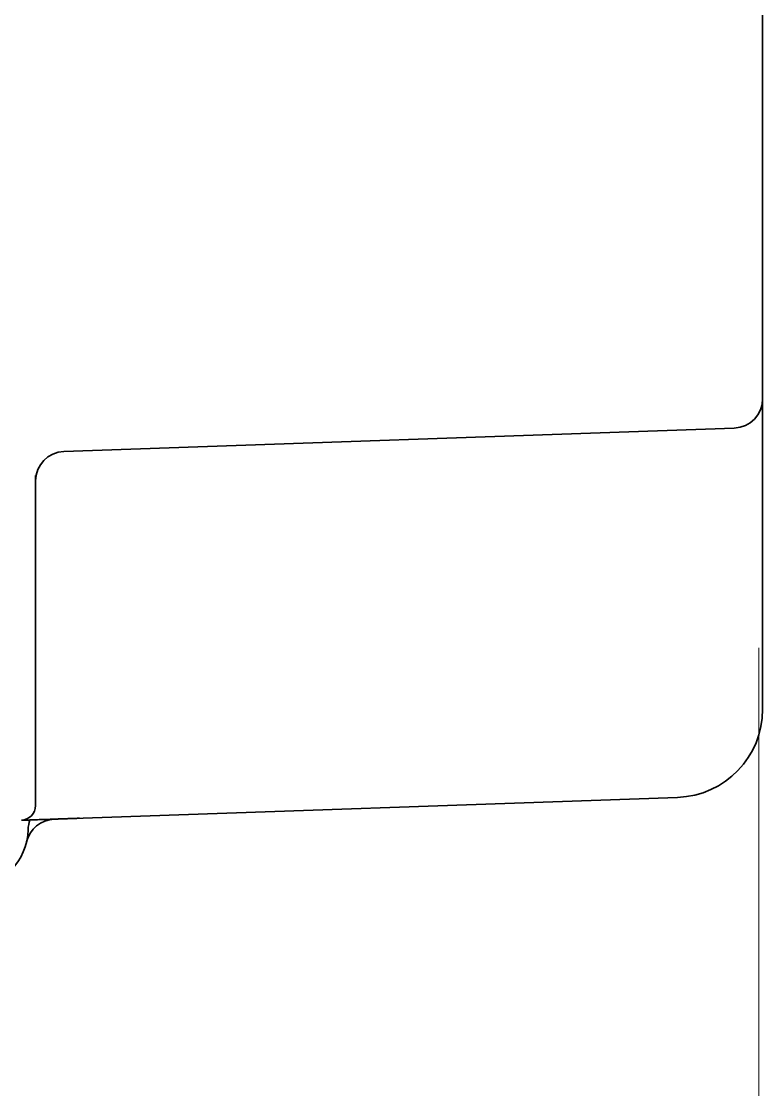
# Model space of a CAD drawing. Extents: x 6327 to 10269, y -393 to 3036.
# Drawn here: x 8129.6 to 8180.1, y 1369.9 to 1442.7 of the extents above; entities that cross this region are included whole.
import ezdxf

# ---------------------------------------------------------------- set-up
doc = ezdxf.new("R2010")
doc.units = 0
doc.header["$LTSCALE"] = 5
doc.layers.get('0').update_dxf_attribs({"linetype": 'CONTINUOUS', "lineweight": 0})
doc.layers.add('1', color=7, linetype='CONTINUOUS', true_color=0xffffff)

msp = doc.modelspace()

# ---------------------------------------------------------------- linework, layer by layer
at = {"color": 4}
msp.add_line((8179.823, 1400.026), (8179.823, 1300.026), dxfattribs=at)
at = {"layer": '1', "color": 7, "linetype": 'Continuous', "lineweight": 35}
for p, q in [((8180.073, 1586.293), (8180.073, 1416.973)), ((8180.073, 1412.976), (8180.073, 1416.973)), ((8132.503, 1413.381), (8178.143, 1414.975)), ((8180.073, 1412.976), (8180.073, 1395.836)), ((8130.573, 1411.743), (8130.573, 1389.279)), ((8174.282, 1389.84), (8132.503, 1388.381))]:
    msp.add_line(p, q, dxfattribs=at)
for centre, radius, start, end in [((8178.073, 1416.973), 2, 272, 0), ((8132.573, 1411.382), 2, 92, 180), ((8174.073, 1395.836), 6, 272, 0), ((8129.573, 1389.279), 1, 272, 0), ((8131.915, 1386.359), 2, 92, 166.83), ((8132.072, 1387.619), 2, 159.89817, 178.98053), ((8126.073, 1387.726), 4, 270, 358.98053)]:
    msp.add_arc(centre, radius, start, end, dxfattribs=at)
msp.add_open_spline([(8129.608, 1388.28), (8129.685, 1388.282), (8129.811, 1388.287), (8129.992, 1388.293), (8130.035, 1388.295), (8130.081, 1388.296), (8130.238, 1388.302), (8130.362, 1388.306), (8130.516, 1388.311), (8130.533, 1388.312), (8130.569, 1388.313), (8130.586, 1388.314), (8130.64, 1388.316), (8130.749, 1388.32), (8130.863, 1388.324), (8131.098, 1388.332), (8131.262, 1388.337), (8131.602, 1388.349), (8131.778, 1388.356), (8132.048, 1388.365), (8132.138, 1388.368), (8132.275, 1388.373), (8132.343, 1388.375), (8132.412, 1388.378), (8132.457, 1388.379), (8132.48, 1388.38), (8132.503, 1388.381)], degree=3, knots=[-0.347663, -0.347663, -0.347663, -0.347663, 0, 0, 0, 0.082293, 0.082293, 0.265835, 0.265835, 0.288777, 0.288777, 0.31172, 0.31172, 0.357605, 0.449376, 0.449376, 0.632917, 0.632917, 0.816459, 0.816459, 0.908229, 0.908229, 0.954115, 0.977057, 0.977057, 1, 1, 1, 1], dxfattribs=at)
msp.add_open_spline([(8133.555, 1388.418), (8133.465, 1388.414), (8133.283, 1388.408), (8133.006, 1388.398), (8132.723, 1388.388), (8132.432, 1388.378), (8132.137, 1388.368), (8131.942, 1388.361), (8131.845, 1388.358)], degree=3, dxfattribs=at)

doc.saveas('drawing.dxf')
